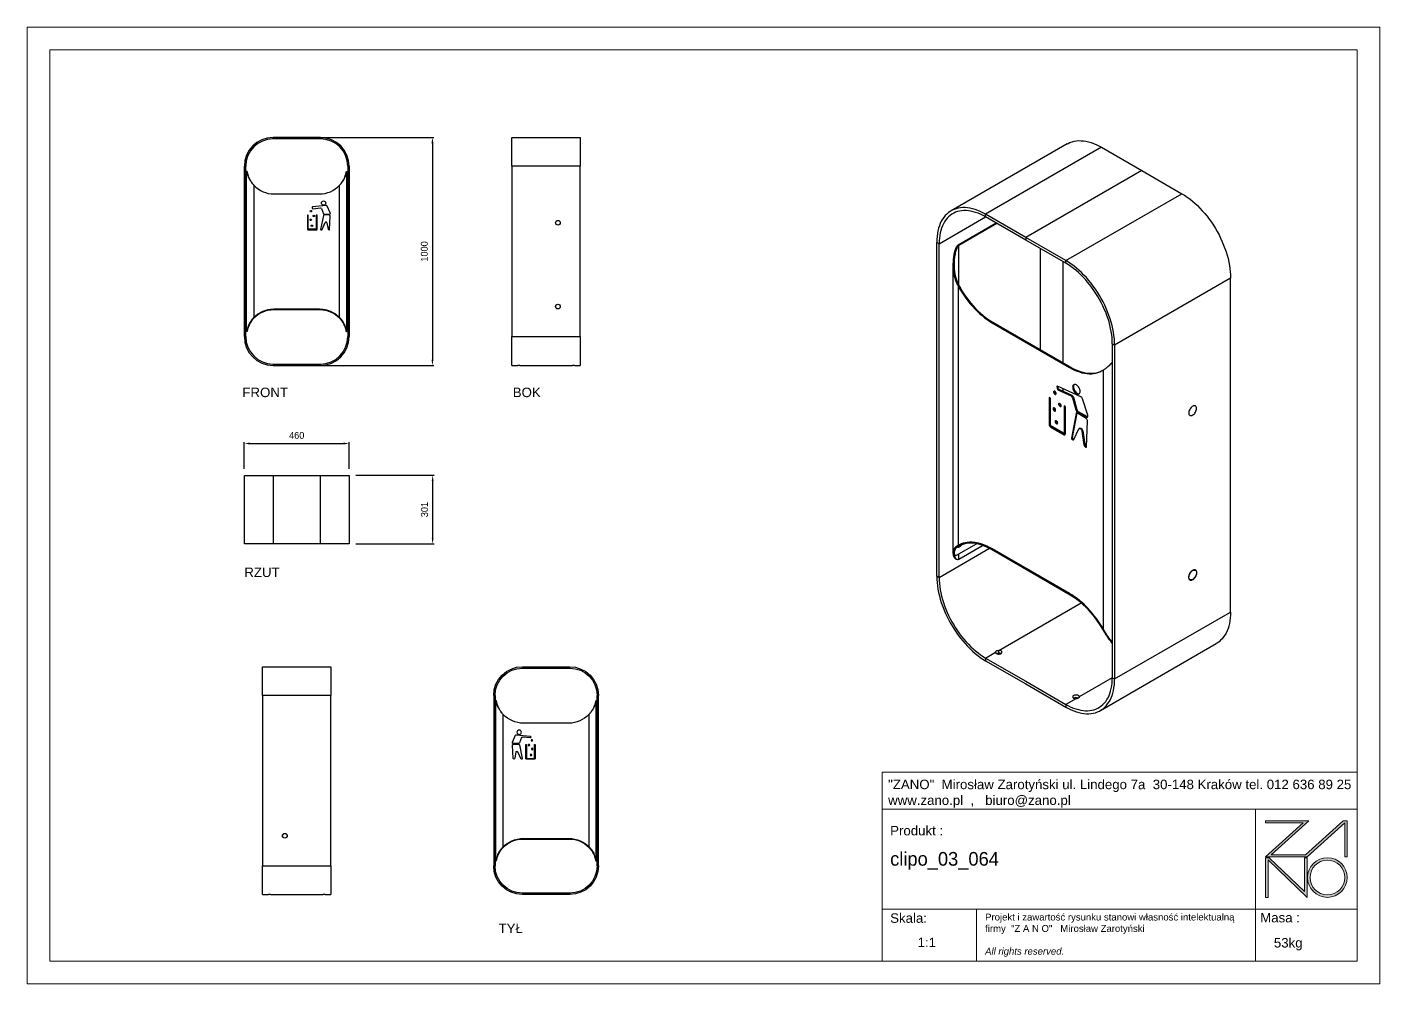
# Model space of a CAD drawing. Header units: millimetres. Extents: x -2496 to 3444, y -1345 to 2855.
import ezdxf

# ---------------------------------------------------------------- set-up
doc = ezdxf.new("R2010")
doc.units = ezdxf.units.MM
doc.header["$PDSIZE"] = -1
doc.layers.add('tabelka', color=155, linetype='Continuous')
doc.layers.add('WYMIAR', color=96, linetype='Continuous')
doc.dimstyles.new('1-1', dxfattribs={"dimtxt": 30, "dimasz": 25, "dimexe": 6.25, "dimexo": 30, "dimgap": 20.625, "dimtad": 1, "dimdec": 1, "dimtxsty": 'Standard', "dimcen": 0, "dimclrd": 2, "dimclre": 2, "dimclrt": 2, "dimadec": 0, "dimazin": 0, "dimtfac": 1, "dimtdec": 1, "dimtmove": 0, "dimatfit": 3, "dimfxl": 0, "dimarcsym": 0})

# ---------------------------------------------------------------- blocks, each defined once
blk = doc.blocks.new('zano')
at = {"layer": 'Defpoints', "lineweight": 5}
for points in [[(6270.2, 3716.2), (6270.2, 3707.4), (6434.8, 3707.4), (6270.2, 3558.4), (6452.4, 3558.4), (6617.9, 3708.2), (6617.9, 3558.4), (6628.6, 3558.4), (6628.6, 3716.2), (6610.7, 3716.2), (6446.1, 3567.2), (6295.4, 3567.2), (6459.9, 3716.2), (6270.2, 3716.2), (6270.2, 3707.4)], [(6270.2, 3554.4), (6286.2, 3554.4), (6441.7, 3405.6), (6441.7, 3554.4), (6452.4, 3554.4), (6452.4, 3380.5), (6281, 3544.6), (6281, 3380.5), (6270.2, 3380.5)]]:
    blk.add_hatch(color=251, dxfattribs=at).paths.add_polyline_path(points)
h = blk.add_hatch(color=251, dxfattribs=at)
h.paths.add_polyline_path([(6454.7, 3467.4, 1), (6628.6, 3467.4, 1)])
h.paths.add_polyline_path([(6617.9, 3467.4, -1), (6465.4, 3467.4, -1)], flags=16)
at = {"layer": 'Defpoints', "color": 251, "lineweight": 5}
blk.add_lwpolyline([(6434.8, 3707.4), (6270.2, 3558.4), (6452.4, 3558.4), (6617.9, 3708.2), (6617.9, 3558.4), (6628.6, 3558.4), (6628.6, 3716.2), (6610.7, 3716.2), (6446.1, 3567.2), (6295.4, 3567.2), (6459.9, 3716.2), (6270.2, 3716.2), (6270.2, 3707.4), (6432.1, 3707.4)], dxfattribs=at)
for points in [[(6270.2, 3716.2), (6270.2, 3707.4), (6434.8, 3707.4), (6270.2, 3558.4), (6452.4, 3558.4), (6617.9, 3708.2), (6617.9, 3558.4), (6628.6, 3558.4), (6628.6, 3716.2), (6610.7, 3716.2), (6446.1, 3567.2), (6295.4, 3567.2), (6459.9, 3716.2), (6270.2, 3716.2), (6270.2, 3707.4)], [(6270.2, 3554.4), (6286.2, 3554.4), (6441.7, 3405.6), (6441.7, 3554.4), (6452.4, 3554.4), (6452.4, 3380.5), (6281, 3544.6), (6281, 3380.5), (6270.2, 3380.5)]]:
    blk.add_lwpolyline(points, close=True, dxfattribs=at)
for radius in [87, 76.3]:
    blk.add_circle((6541.7, 3467.4), radius, dxfattribs=at)
blk = doc.blocks.new('TABELA')
at = {"layer": 'tabelka', "lineweight": 5}
for p, q in [((4587.4, 3929.4), (6672.4, 3929.4)), ((4587.4, 3767.6), (4587.4, 3929.4)), ((4587.4, 3929.4), (6672.4, 3929.4)), ((6226.5, 3767.6), (6226.5, 3329)), ((4587.4, 3329), (6672.4, 3329)), ((5001.6, 3329), (5001.6, 3100.4)), ((6226.5, 3329), (6226.5, 3100.4))]:
    blk.add_line(p, q, dxfattribs=at)
blk.add_lwpolyline([(4587.4, 3767.6), (6672.4, 3767.6), (6672.4, 3100.4), (4587.4, 3100.4)], close=True, dxfattribs=at)
blk.add_blockref('zano', (0, 0))
at = {"layer": 'tabelka', "lineweight": 5, "attachment_point": 1}
for s, insert, char_height, width in [('{\\fArial|b0|i0|c238|p34;"ZANO"  Mirosław Zarotyński ul. Lindego 7a  30-148 Kraków tel. 012 636 89 25\\Pwww.zano.pl  ,   biuro@zano.pl}', (4613, 3896.9), 41.595, 2040.38), ('{\\fArial|b0|i0|c238|p34;Produkt : }', (4622, 3694.1), 41.595, 265.273), ('{\\fCentury Gothic|b0|i0|c238|p34;clipo_03_064}', (4622, 3579.5), 60, 713.135), ('{\\fArial|b0|i0|c238|p34;Skala: }', (4622, 3310.3), 41.595, 191.675), ('{\\fArial|b0|i0|c238|p34;Masa :}', (6246.7, 3312.2), 41.595, 200.457), ('{\\fArial|b0|i0|c238|p34;1:1}', (4742.5, 3203.5), 41.595, 42.482), ('{\\fArial|b0|i0|c238|p34;53kg}', (6306.7, 3201.8), 41.595, 42.482)]:
    blk.add_mtext(s, dxfattribs=dict(at, insert=insert, char_height=char_height, width=width))
at = {"layer": 'tabelka', "color": 1, "lineweight": 5, "insert": (5038.9, 3308.9), "char_height": 30, "width": 1186.12, "attachment_point": 1}
blk.add_mtext('{\\fArial|b0|i0|c0|p34;Projekt i zawartość rysunku stanowi własność intelektualną firmy \\fArial|b0|i0|c238|p34; "Z A N O"   Mirosław Zarotyński\\fArial|b0|i1|c238|p34;\\P\\PAll rights reserved.}', dxfattribs=at)
blk = doc.blocks.new('IZOMETRIA')
for p, q in [((1016.2, 887.2), (804.1, 764.7)), ((1079.2, 880.9), (867.1, 758.5)), ((1079.2, 880.9), (1152.8, 838.5)), ((1152.8, 838.5), (940.6, 716)), ((1152.8, 838.5), (1226.3, 796)), ((1014.2, 673.6), (1226.3, 796)), ((782.3, 704.6), (867.1, 753.6)), ((867.1, 753.6), (867.1, 758.5)), ((940.6, 716), (867.1, 758.5)), ((940.6, 711.1), (867.1, 753.6)), ((886.6, 742.4), (816.9, 702.2)), ((888, 741.5), (818.3, 701.3)), ((782.3, 704.6), (778, 707)), ((778, 96.3), (778, 707)), ((782.3, 93.8), (782.3, 704.6)), ((818.3, 701.3), (816.9, 702.2)), ((818.3, 628), (818.3, 701.3)), ((940.6, 716), (940.6, 711.1)), ((1014.2, 673.6), (940.6, 716)), ((1014.2, 668.7), (940.6, 711.1)), ((966.8, 696), (966.8, 511)), ((1009.2, 486.5), (1009.2, 671.5)), ((1014.2, 668.7), (1014.2, 673.6)), ((807.5, 666.3), (807.5, 140.9)), ((818.3, 628), (816.9, 627.2)), ((816.9, 627.2), (816.9, 151.2)), ((1315.4, 641.7), (1103.3, 519.3)), ((1315.4, 31), (1315.4, 641.7)), ((880.5, 560.8), (879.1, 559.9)), ((879.1, 559.9), (1020.6, 478.3)), ((880.5, 560.8), (1022, 479.1)), ((1098.7, 529), (1098.8, 528.9)), ((1098.7, 526.2), (1098.9, 526.3)), ((1099, 526.1), (1098.7, 526.2)), ((1099, 521.7), (1103.3, 519.3)), ((1099, 521.7), (1099, -89.1)), ((1103.3, 519.3), (1103.3, -91.5)), ((1022, 479.1), (1020.6, 478.3)), ((1082.8, -2.3), (1082.8, 473.7)), ((1087.8, 477.2), (1087.3, 476.8)), ((985.7, 422.2), (983.3, 423.6)), ((983.3, 423.6), (983.3, 374.1)), ((984.7, 422.8), (984.7, 374.9)), ((985.7, 372.7), (985.7, 422.2)), ((999.2, 443.9), (997.7, 443.1)), ((997.7, 443.1), (998, 440.1)), ((999.4, 440.9), (998, 440.1)), ((1041.7, 424.8), (999, 444.1)), ((999.1, 444.1), (999.2, 443.9)), ((999.2, 443.9), (999.4, 440.9)), ((1001, 438.5), (999.6, 437.6)), ((999.6, 437.6), (1023.5, 426.5)), ((1001, 438.5), (1024.9, 427.3)), ((1009.2, 434.6), (1009.2, 439.5)), ((1024.9, 427.3), (1023.5, 426.5)), ((1027.8, 423.8), (1026.3, 423)), ((1026.3, 423), (1032.5, 400.6)), ((1027.8, 423.8), (1034, 401.5)), ((1054.1, 390.8), (1044.6, 421.1)), ((1013.1, 406.4), (1010.7, 407.8)), ((1010.7, 407.8), (1010.7, 358.3)), ((1012.1, 407), (1012.1, 359.1)), ((1013.1, 356.9), (1013.1, 406.4)), ((1034, 401.5), (1032.5, 400.6)), ((1036.6, 397.9), (1035.2, 397)), ((1035.2, 397), (1051.4, 387.7)), ((1036.6, 397.9), (1052.8, 388.5)), ((984.7, 374.9), (983.3, 374.1)), ((1010.2, 358), (986.2, 371.9)), ((1032.6, 393.8), (1024.1, 349.2)), ((1034, 394.7), (1025.5, 350)), ((1034, 394.7), (1032.6, 393.8)), ((1051.1, 384.9), (1035.6, 394.8)), ((1052.8, 388.5), (1051.4, 387.7)), ((1051.8, 333.2), (1053.9, 379.8)), ((987.6, 369.9), (986.2, 369.1)), ((986.2, 369.1), (1010.2, 355.3)), ((987.6, 369.9), (1011.6, 356.1)), ((1009.2, 357.4), (1009.2, 358.6)), ((1011.6, 356.1), (1010.2, 355.3)), ((1010.5, 358), (1011.9, 358.8)), ((1012.1, 359.1), (1010.7, 358.3)), ((1025.5, 350), (1024.1, 349.2)), ((1027, 347.2), (1025.5, 346.4)), ((1027.3, 347), (1025.9, 346.2)), ((1027, 347.2), (1027.3, 347)), ((1028.4, 346.6), (1037.9, 365.8)), ((1039.9, 367.2), (1038.5, 366.4)), ((1044.8, 362.6), (1043.3, 361.8)), ((1043.3, 361.8), (1047.1, 337)), ((1044.8, 362.6), (1048.5, 337.8)), ((1025.5, 346.4), (1025.9, 346.2)), ((1048.5, 337.8), (1047.1, 337)), ((1051.3, 333.5), (1049.9, 332.6)), ((1049.9, 332.6), (1050.3, 332.4)), ((1051.8, 333.2), (1050.3, 332.4)), ((1051.3, 333.5), (1051.8, 333.2)), ((1051.8, 333.2), (1051.8, 333.2)), ((813.7, 134.7), (850.3, 155.9)), ((815.5, 152.3), (816.5, 150.6)), ((816.7, 153), (816.7, 153)), ((818.3, 127.7), (861.7, 152.8)), ((874.5, 147.1), (782.3, 93.8)), ((807.5, 140.4), (807.5, 138.2)), ((810.3, 135.8), (810.3, 135.8)), ((818.3, 127.7), (818.3, 137.4)), ((878.1, 147.2), (877.7, 146.9)), ((877.7, 146.9), (877.7, 145.3)), ((1022, 63.6), (877.7, 146.9)), ((1022, 62), (877.7, 145.3)), ((1020.6, 65), (879.1, 146.6)), ((1251.1, 107.4), (1249.5, 108.3)), ((782.3, 93.8), (778, 96.3)), ((1239.5, 91), (1241.1, 90.1)), ((1022.4, 63.9), (1022, 63.6)), ((1022, 62), (1022, 63.6)), ((891.5, -39.1), (1041.9, 47.8)), ((1103.3, -91.5), (1315.4, 31)), ((1084.2, -2.8), (1083.1, -3.3)), ((867.1, -53.2), (885.2, -42.7)), ((891.5, -44), (891.5, -39.1)), ((1077.2, -149.2), (1289.3, -26.7)), ((867.1, -53.2), (867.1, -58.1)), ((867.1, -53.2), (940.6, -95.6)), ((867.1, -58.1), (940.6, -100.5)), ((940.6, -95.6), (1014.2, -138.1)), ((1099, -89.1), (1038.6, -124)), ((1099, -89.1), (1103.3, -91.5)), ((940.6, -100.5), (1014.2, -143)), ((1032.2, -127.6), (1014.2, -138.1)), ((1014.2, -138.1), (1014.2, -143))]:
    blk.add_line(p, q)
at = {"flags": 128}
for points in [[(1016.2, 887.2), (1018, 888.1), (1021.6, 889.8), (1025.3, 891.1), (1029.2, 892.1), (1033.3, 892.7), (1037.5, 893.1), (1041.8, 893), (1046.3, 892.7), (1050.8, 892), (1055.4, 891), (1060.1, 889.6), (1064.8, 887.9), (1069.6, 885.9), (1074.4, 883.6), (1079.2, 880.9)], [(1226.3, 796), (1231.1, 793.1), (1236, 789.9), (1240.7, 786.4), (1245.5, 782.6), (1250.2, 778.5), (1254.8, 774.2), (1259.3, 769.7), (1263.7, 764.9), (1268.1, 760), (1272.3, 754.8), (1276.3, 749.4), (1280.2, 743.9), (1284, 738.3), (1287.6, 732.5), (1291, 726.6), (1294.2, 720.6), (1297.2, 714.5), (1300.1, 708.3), (1302.7, 702.1), (1305, 695.9), (1307.2, 689.7), (1309.1, 683.5), (1310.8, 677.3), (1312.2, 671.1), (1313.3, 665), (1314.2, 659), (1314.9, 653.1), (1315.3, 647.4), (1315.4, 641.7)], [(867.1, 758.5), (862.3, 761.1), (857.5, 763.4), (852.7, 765.5), (848, 767.1), (843.3, 768.5), (838.7, 769.5), (834.1, 770.2), (829.7, 770.6), (825.4, 770.6), (821.2, 770.3), (817.1, 769.6), (813.2, 768.6), (809.4, 767.3), (805.8, 765.7), (802.4, 763.7), (799.2, 761.4), (796.2, 758.8), (793.4, 755.9), (790.8, 752.7), (788.4, 749.2), (786.2, 745.5), (784.3, 741.5), (782.7, 737.2), (781.3, 732.7), (780.1, 728), (779.2, 723), (778.5, 717.9), (778.1, 712.5), (778, 707)], [(867.1, 753.6), (862.5, 756.1), (857.9, 758.3), (853.4, 760.2), (848.9, 761.8), (844.4, 763.1), (840, 764.1), (835.7, 764.8), (831.5, 765.1), (827.4, 765.1), (823.4, 764.8), (819.5, 764.2), (815.8, 763.3), (812.2, 762), (808.8, 760.4), (805.5, 758.5), (802.4, 756.4), (799.6, 753.9), (796.9, 751.1), (794.4, 748.1), (792.1, 744.8), (790.1, 741.2), (788.3, 737.4), (786.7, 733.3), (785.3, 729), (784.2, 724.5), (783.4, 719.8), (782.8, 714.9), (782.4, 709.8), (782.3, 704.6)], [(1103.3, 519.3), (1103.2, 524.9), (1102.8, 530.7), (1102.1, 536.6), (1101.2, 542.6), (1100, 548.7), (1098.6, 554.8), (1097, 561), (1095, 567.2), (1092.9, 573.4), (1090.5, 579.7), (1087.9, 585.9), (1085.1, 592), (1082.1, 598.1), (1078.9, 604.1), (1075.5, 610), (1071.9, 615.8), (1068.1, 621.5), (1064.2, 627), (1060.1, 632.3), (1055.9, 637.5), (1051.6, 642.5), (1047.2, 647.2), (1042.6, 651.8), (1038, 656.1), (1033.3, 660.1), (1028.6, 663.9), (1023.8, 667.4), (1019, 670.6), (1014.2, 673.6)], [(1099, 521.7), (1098.9, 527.1), (1098.5, 532.6), (1097.9, 538.2), (1097.1, 543.9), (1095.9, 549.7), (1094.6, 555.6), (1093, 561.5), (1091.2, 567.4), (1089.2, 573.3), (1086.9, 579.2), (1084.4, 585.1), (1081.7, 591), (1078.9, 596.8), (1075.8, 602.5), (1072.5, 608.1), (1069.1, 613.7), (1065.5, 619.1), (1061.8, 624.3), (1057.9, 629.4), (1053.9, 634.3), (1049.8, 639.1), (1045.6, 643.6), (1041.3, 647.9), (1036.9, 652), (1032.4, 655.9), (1027.9, 659.5), (1023.4, 662.8), (1018.8, 665.9), (1014.2, 668.7)], [(816.9, 627.2), (820.2, 621.5), (823.6, 615.9), (827.2, 610.4), (831, 605.1), (834.9, 599.9), (838.9, 594.9), (843.1, 590.1), (847.3, 585.4), (851.7, 581), (856.1, 576.9), (860.7, 573), (865.2, 569.3), (869.8, 565.9), (874.5, 562.8), (879.1, 559.9)], [(818.3, 628), (821.6, 622.3), (825, 616.7), (828.6, 611.2), (832.4, 605.9), (836.3, 600.7), (840.3, 595.7), (844.5, 590.9), (848.7, 586.3), (853.1, 581.9), (857.6, 577.7), (862.1, 573.8), (866.6, 570.1), (871.2, 566.7), (875.9, 563.6), (880.5, 560.8)], [(1020.6, 478.3), (1025.2, 475.8), (1029.8, 473.5), (1034.5, 471.6), (1039, 470), (1043.5, 468.7), (1048, 467.7), (1052.4, 467.1), (1056.6, 466.8), (1060.8, 466.8), (1064.8, 467.1), (1068.7, 467.8), (1072.5, 468.8), (1076.1, 470.1), (1079.5, 471.8), (1082.8, 473.7)], [(1022, 479.1), (1026.6, 476.6), (1031.3, 474.3), (1035.9, 472.4), (1040.4, 470.8), (1045, 469.5), (1049.4, 468.5), (1053.8, 467.9), (1058, 467.6), (1062.2, 467.6), (1066.2, 467.9), (1070.1, 468.6), (1073.9, 469.6), (1077.5, 471), (1080.9, 472.6), (1081.2, 472.8)], [(1040.1, 434.3), (1040, 436), (1039.6, 437.7), (1039, 439.4), (1038.1, 441.1), (1037.1, 442.7), (1035.9, 444.1), (1034.6, 445.3), (1033.3, 446.2), (1031.9, 446.8), (1030.7, 447.1), (1029.5, 447), (1028.4, 446.7), (1027.6, 446), (1027, 445), (1026.6, 443.7), (1026.4, 442.2), (1026.6, 440.6), (1027, 438.9), (1027.6, 437.2), (1028.4, 435.5), (1029.5, 433.9), (1030.7, 432.5), (1031.9, 431.3), (1033.3, 430.4), (1034.6, 429.8), (1035.9, 429.5), (1037.1, 429.5), (1038.1, 429.9), (1039, 430.6), (1039.6, 431.6), (1040, 432.9), (1040.1, 434.3)], [(1029.2, 447), (1029, 446.8), (1028.4, 445.8), (1028, 444.5), (1027.9, 443.1), (1028, 441.4), (1028.4, 439.7), (1029, 438), (1029.9, 436.3), (1030.9, 434.7), (1032.1, 433.3), (1033.4, 432.1), (1034.7, 431.2), (1036, 430.6), (1037.3, 430.3), (1038.5, 430.3), (1038.8, 430.4)], [(996.3, 430.6), (996.1, 431.5), (995.8, 432.5), (995.2, 433.4), (994.5, 434.2), (993.7, 434.7), (993, 434.9), (992.4, 434.8), (991.9, 434.4), (991.6, 433.7), (991.6, 432.8), (991.9, 431.8), (992.4, 430.9), (993, 430), (993.7, 429.4), (994.5, 429), (995.2, 428.9), (995.8, 429.2), (996.1, 429.8), (996.3, 430.6)], [(999, 444.1), (998.8, 444.2), (998.5, 444.3), (998.3, 444.2), (998.1, 444.1), (997.9, 443.9), (997.8, 443.7), (997.7, 443.4), (997.7, 443.1)], [(995.3, 400.2), (995.2, 401.1), (994.8, 402.1), (994.3, 403), (993.6, 403.8), (992.8, 404.3), (992.1, 404.5), (991.4, 404.4), (991, 404), (990.7, 403.3), (990.7, 402.4), (991, 401.4), (991.4, 400.4), (992.1, 399.6), (992.8, 398.9), (993.6, 398.6), (994.3, 398.5), (994.8, 398.8), (995.2, 399.4), (995.3, 400.2)], [(1005.4, 408.4), (1005.2, 409.3), (1004.9, 410.3), (1004.3, 411.2), (1003.6, 412), (1002.8, 412.5), (1002.1, 412.7), (1001.5, 412.6), (1001, 412.2), (1000.7, 411.5), (1000.7, 410.6), (1001, 409.6), (1001.5, 408.7), (1002.1, 407.8), (1002.8, 407.2), (1003.6, 406.8), (1004.3, 406.7), (1004.9, 407), (1005.2, 407.6), (1005.4, 408.4)], [(1253.2, 403.3), (1253.1, 404.8), (1252.7, 406), (1252.1, 407.1), (1251.2, 407.8), (1250.2, 408.2), (1249.1, 408.3), (1247.8, 408.1), (1246.5, 407.6), (1245.1, 406.7), (1243.8, 405.6), (1242.6, 404.2), (1241.5, 402.7), (1240.6, 401.1), (1239.8, 399.3), (1239.3, 397.6), (1239.1, 395.9), (1239.1, 394.4), (1239.3, 393), (1239.8, 391.8), (1240.6, 391), (1241.5, 390.4), (1242.6, 390.1), (1243.8, 390.2), (1245.1, 390.6), (1246.5, 391.3), (1247.8, 392.2), (1249.1, 393.5), (1250.2, 394.9), (1251.2, 396.5), (1252.1, 398.2), (1252.7, 400), (1253.1, 401.7), (1253.2, 403.3)], [(1253.2, 403.3), (1253.1, 404.8), (1252.7, 406), (1252.1, 407.1), (1251.2, 407.8), (1250.2, 408.2), (1249.1, 408.3), (1247.8, 408.1), (1246.5, 407.6), (1245.1, 406.7), (1243.8, 405.6), (1242.6, 404.2), (1241.5, 402.7), (1240.6, 401.1), (1239.8, 399.3), (1239.3, 397.6), (1239.1, 395.9), (1239.1, 394.4), (1239.3, 393), (1239.8, 391.8), (1240.6, 391), (1241.5, 390.4), (1242.6, 390.1), (1243.8, 390.2), (1245.1, 390.6), (1246.5, 391.3), (1247.8, 392.2), (1249.1, 393.5), (1250.2, 394.9), (1251.2, 396.5), (1252.1, 398.2), (1252.7, 400), (1253.1, 401.7), (1253.2, 403.3)], [(999.1, 376.7), (998.9, 377.6), (998.6, 378.6), (998, 379.6), (997.3, 380.3), (996.5, 380.8), (995.8, 381), (995.2, 380.9), (994.7, 380.5), (994.4, 379.8), (994.4, 378.9), (994.7, 377.9), (995.2, 377), (995.8, 376.1), (996.5, 375.5), (997.3, 375.1), (998, 375.1), (998.6, 375.3), (998.9, 375.9), (999.1, 376.7)], [(1035.6, 394.8), (1035.1, 395.1), (1034.6, 395.2), (1034.1, 395.3), (1033.7, 395.2), (1033.3, 395), (1033, 394.7), (1032.8, 394.3), (1032.6, 393.8)], [(1034.2, 395.3), (1034.2, 395.1), (1034, 394.7)], [(1051.4, 387.7), (1052.1, 387.4), (1052.8, 387.3), (1053.4, 387.4), (1053.8, 387.8), (1054.1, 388.3), (1054.3, 389.1), (1054.3, 389.9), (1054.1, 390.8)], [(1052.8, 388.5), (1053.5, 388.2), (1054, 388.1)], [(1037.9, 365.8), (1038.4, 366.4), (1039.1, 366.6), (1040, 366.4), (1040.9, 365.9), (1041.8, 365.1), (1042.5, 364.1), (1043, 363), (1043.3, 361.8)], [(1039.9, 367.2), (1040.6, 367.4), (1041.4, 367.2), (1042.3, 366.7), (1043.2, 365.9), (1043.9, 364.9), (1044.5, 363.8), (1044.8, 362.6)], [(877.7, 146.9), (873.1, 149.5), (868.5, 151.7), (863.9, 153.6), (859.3, 155.3), (854.8, 156.6), (850.4, 157.6), (846.1, 158.3), (841.8, 158.6), (837.6, 158.7), (833.6, 158.4), (829.7, 157.8), (825.9, 156.9), (822.3, 155.7), (818.8, 154.1), (815.5, 152.3)], [(877.7, 145.3), (872.8, 148), (868, 150.3), (863.1, 152.3), (858.4, 153.9), (853.6, 155.2), (849, 156.1), (844.5, 156.7), (840, 156.9), (835.7, 156.7), (831.6, 156.2), (827.5, 155.3), (823.7, 154.1), (820, 152.5), (816.5, 150.6)], [(879.1, 146.6), (874.5, 149.2), (869.8, 151.4), (865.2, 153.3), (860.7, 155), (856.1, 156.2), (851.7, 157.2), (847.3, 157.9), (843.1, 158.2), (838.9, 158.1), (834.9, 157.8), (831, 157.1), (827.2, 156.1), (823.6, 154.8), (820.2, 153.2), (816.9, 151.2)], [(1253.5, 103), (1253.4, 104.5), (1253, 105.8), (1252.4, 106.9), (1251.6, 107.7), (1250.6, 108.2), (1249.4, 108.3), (1248.2, 108.2), (1246.8, 107.7), (1245.4, 106.9), (1244.1, 105.8), (1242.8, 104.5), (1241.6, 103), (1240.6, 101.3), (1239.8, 99.6), (1239.2, 97.8), (1238.8, 96.1), (1238.7, 94.4), (1238.8, 92.9), (1239.2, 91.6), (1239.8, 90.6), (1240.6, 89.8), (1241.6, 89.3), (1242.8, 89.1), (1244.1, 89.3), (1245.4, 89.8), (1246.8, 90.6), (1248.2, 91.7), (1249.4, 93), (1250.6, 94.5), (1251.6, 96.1), (1252.4, 97.9), (1253, 99.6), (1253.4, 101.4), (1253.5, 103)], [(1239, 94.6), (1239.2, 96.3), (1239.6, 98), (1240.2, 99.7), (1241, 101.4), (1242, 103), (1243.2, 104.5), (1244.5, 105.7), (1245.8, 106.7), (1247.1, 107.4), (1248.4, 107.8), (1249.7, 107.8), (1250.7, 107.6), (1251.7, 107), (1252.4, 106.1), (1252.9, 104.9), (1253.2, 103.6), (1253.2, 102), (1252.9, 100.3), (1252.4, 98.6), (1251.7, 96.9), (1250.7, 95.2), (1249.7, 93.7), (1248.4, 92.3), (1247.1, 91.2), (1245.8, 90.4), (1244.5, 89.8), (1243.2, 89.6), (1242, 89.7), (1241, 90.1), (1240.2, 90.9), (1239.6, 91.9), (1239.2, 93.2), (1239, 94.6)], [(778, 96.3), (778.1, 90.6), (778.5, 84.8), (779.2, 78.9), (780.1, 72.9), (781.3, 66.9), (782.7, 60.7), (784.3, 54.5), (786.2, 48.3), (788.4, 42.1), (790.8, 35.9), (793.4, 29.7), (796.2, 23.5), (799.2, 17.4), (802.4, 11.4), (805.8, 5.5), (809.4, -0.3), (813.2, -5.9), (817.1, -11.5), (821.2, -16.8), (825.4, -22), (829.7, -26.9), (834.1, -31.7), (838.7, -36.2), (843.3, -40.5), (848, -44.6), (852.7, -48.4), (857.5, -51.9), (862.3, -55.1), (867.1, -58.1)], [(782.3, 93.8), (782.4, 88.4), (782.8, 82.9), (783.4, 77.3), (784.2, 71.6), (785.3, 65.8), (786.7, 60), (788.3, 54.1), (790.1, 48.1), (792.1, 42.2), (794.4, 36.3), (796.9, 30.4), (799.6, 24.5), (802.4, 18.7), (805.5, 13), (808.8, 7.4), (812.2, 1.9), (815.8, -3.5), (819.5, -8.8), (823.4, -13.9), (827.4, -18.8), (831.5, -23.5), (835.7, -28.1), (840, -32.4), (844.4, -36.5), (848.9, -40.3), (853.4, -43.9), (857.9, -47.3), (862.5, -50.4), (867.1, -53.2)], [(1082.8, -2.3), (1079.5, 3.4), (1076.1, 9), (1072.5, 14.5), (1068.7, 19.9), (1064.8, 25.1), (1060.8, 30.1), (1056.6, 34.9), (1052.4, 39.5), (1048, 43.9), (1043.5, 48.1), (1039, 52), (1034.5, 55.6), (1029.8, 59), (1025.2, 62.2), (1020.6, 65)], [(1084.2, -2.8), (1080.9, 2.9), (1077.4, 8.4), (1073.8, 13.8), (1070, 19.1), (1066.1, 24.2), (1062, 29.1), (1057.9, 33.9), (1053.6, 38.4), (1049.3, 42.8), (1044.9, 46.9), (1040.4, 50.7), (1035.8, 54.4), (1031.2, 57.7), (1026.6, 60.8), (1022, 63.6)], [(1083.1, -3.3), (1079.7, 2.6), (1076, 8.4), (1072.1, 14.1), (1068.1, 19.6), (1064, 25), (1059.6, 30.1), (1055.2, 35), (1050.7, 39.7), (1046, 44.1), (1041.3, 48.3), (1036.6, 52.1), (1031.7, 55.7), (1026.9, 59), (1022, 62)], [(1315.4, 31), (1315.3, 25.5), (1314.9, 20.1), (1314.2, 15), (1313.3, 10), (1312.2, 5.3), (1310.8, 0.8), (1309.1, -3.5), (1307.2, -7.5), (1305, -11.2), (1302.7, -14.7), (1300.1, -17.9), (1297.2, -20.8), (1294.2, -23.4), (1291, -25.7), (1289.3, -26.7)], [(885.2, -42.7), (885.4, -43.6), (886, -44.3), (886.9, -45), (888, -45.5), (889.4, -45.8), (890.8, -46), (892.2, -45.9), (893.6, -45.7), (894.8, -45.3), (895.9, -44.7), (896.6, -44), (897.1, -43.2), (897.1, -42.3), (896.9, -41.5), (896.3, -40.7), (895.4, -40.1), (894.2, -39.6), (892.9, -39.2), (891.5, -39.1)], [(1014.2, -138.1), (1018.8, -140.6), (1023.4, -142.8), (1027.9, -144.7), (1032.4, -146.3), (1036.9, -147.6), (1041.3, -148.6), (1045.6, -149.2), (1049.8, -149.6), (1053.9, -149.6), (1057.9, -149.3), (1061.8, -148.7), (1065.5, -147.7), (1069.1, -146.5), (1072.5, -144.9), (1075.8, -143), (1078.9, -140.8), (1081.7, -138.4), (1084.4, -135.6), (1086.9, -132.6), (1089.2, -129.3), (1091.2, -125.7), (1093, -121.8), (1094.6, -117.8), (1095.9, -113.5), (1097.1, -109), (1097.9, -104.3), (1098.5, -99.4), (1098.9, -94.3), (1099, -89.1)], [(1014.2, -143), (1019, -145.6), (1023.8, -147.9), (1028.6, -149.9), (1033.3, -151.6), (1038, -153), (1042.6, -154), (1047.2, -154.7), (1051.6, -155), (1055.9, -155.1), (1060.1, -154.7), (1064.2, -154.1), (1068.1, -153.1), (1071.9, -151.8), (1075.5, -150.1), (1078.9, -148.2), (1082.1, -145.9), (1085.1, -143.3), (1087.9, -140.4), (1090.5, -137.2), (1092.9, -133.7), (1095, -130), (1097, -125.9), (1098.6, -121.7), (1100, -117.2), (1101.2, -112.4), (1102.1, -107.5), (1102.8, -102.3), (1103.2, -97), (1103.3, -91.5)], [(1038.6, -124), (1038.3, -123.2), (1037.7, -122.4), (1036.8, -121.7), (1035.7, -121.2), (1034.4, -120.9), (1032.9, -120.7), (1031.5, -120.8), (1030.1, -121), (1028.9, -121.5), (1027.8, -122), (1027.1, -122.8), (1026.7, -123.6), (1026.6, -124.4), (1026.8, -125.2), (1027.4, -126), (1028.3, -126.6), (1029.5, -127.2), (1030.8, -127.5), (1032.2, -127.6)]]:
    blk.add_lwpolyline(points, dxfattribs=at)
for centre, radius, start, end in [((997.5, 434), 4.41, 167.6877, 252.3069), ((1001.1, 440.4), 3.12, 185.6171, 240.7548), ((1002.5, 441.2), 3.12, 185.6171, 240.7548), ((1020.5, 421.1), 6.13, 17.6597, 61.0561), ((1021.9, 422), 6.13, 17.6597, 61.0561), ((1038.7, 419.4), 6.14, 16.0587, 61.3993), ((996.5, 403.5), 4.41, 167.6877, 252.307), ((1006.6, 411.8), 4.41, 167.6877, 252.307), ((1038.7, 402.4), 6.38, 195.9713, 237.1227), ((1040.1, 403.2), 6.38, 195.9713, 237.1227), ((989.6, 374.4), 6.29, 182.6054, 237.3946), ((991, 375.2), 6.29, 182.6054, 237.3946), ((986.8, 372.8), 1.07, 182.6061, 237.3939), ((1000.3, 380.1), 4.41, 167.6876, 252.3071), ((1047.6, 379.7), 6.28, 0.8911, 55.7753), ((1010.4, 358.3), 0.304, 230.7978, 9.2129), ((1011.3, 356.6), 1.79, 230.7966, 9.2142), ((1013, 358.3), 2.6, 237.8472, 266.3019), ((1011.8, 359.1), 0.315, 301.9476, 9.3626), ((1027.1, 348.9), 3.02, 175.3069, 238.218), ((1028.6, 349.8), 3.02, 175.3069, 238.218), ((1027, 347.6), 1.76, 230.0317, 326.1364), ((1028.7, 349.2), 2.62, 237.9936, 266.0906), ((1053.4, 338), 6.41, 189.0596, 237.0857), ((1054.8, 338.8), 6.41, 189.0596, 237.0857), ((1050.9, 333.1), 0.883, 230.1652, 4.8501), ((891.5, -52.2), 8.19, 61.2622, 89.7917), ((1032.6, -134.7), 9.13, 63.3164, 117.744)]:
    blk.add_arc(centre, radius, start, end)
for points, knots in [([(816.9, 702.2), (816.4, 701.8), (815.3, 701), (813.6, 698.5), (812.1, 695.2), (810.5, 690.5), (809.2, 684.8), (808.1, 678.1), (807.6, 671.3), (807.5, 664.5), (807.8, 657.7), (808.7, 651.1), (809.9, 644.8), (811.7, 638.8), (813.9, 632.9), (815.9, 629.1), (816.9, 627.2)], [0, 0, 0, 0, 0.025689, 0.064217, 0.114309, 0.165757, 0.250997, 0.336945, 0.422298, 0.507651, 0.594698, 0.681734, 0.759881, 0.838497, 0.918866, 1, 1, 1, 1]), ([(818.3, 701.3), (817.9, 701), (816.8, 700.3), (815.3, 698), (813.9, 695), (812.3, 690), (810.7, 683.1), (809.7, 674.4), (809.4, 665.7), (809.8, 657), (811, 648.4), (813, 640.7), (815.4, 633.9), (817.3, 630), (818.3, 628)], [0, 0, 0, 0, 0.024257, 0.05952, 0.106154, 0.153018, 0.266016, 0.379478, 0.492779, 0.605504, 0.71844, 0.831026, 0.915531, 1, 1, 1, 1]), ([(1082.8, 473.7), (1083.5, 474.2), (1085.5, 475.4), (1089.2, 478.1), (1093.6, 481.9), (1096.9, 485), (1098.7, 486.9), (1099, 487.3)], [0, 0, 0, 0, 0.136203, 0.408975, 0.685504, 0.935929, 1, 1, 1, 1]), ([(1087.7, 477.2), (1088.6, 477.9), (1090.9, 479.7), (1094.8, 483.3), (1097.6, 486.5), (1099, 487.9)], [0, 0, 0, 0, 0.250083, 0.63975, 1, 1, 1, 1]), ([(815.5, 152.3), (814.9, 151.9), (813, 150.6), (810.6, 148.5), (808.5, 145.9), (807.4, 143.3), (807.1, 141.2), (807.5, 140.2), (807.5, 140.1)], [0, 0, 0, 0, 0.102191, 0.308508, 0.514964, 0.733444, 0.952578, 1, 1, 1, 1]), ([(816.5, 150.6), (815.9, 150.1), (814, 148.9), (811.6, 146.8), (809.7, 144.3), (808.6, 141.9), (808.6, 140.4), (808.6, 139.8)], [0, 0, 0, 0, 0.114347, 0.345278, 0.576374, 0.817855, 1, 1, 1, 1]), ([(822.8, 152.9), (822.2, 152.4), (821.5, 151.7), (820.1, 150.6), (819.1, 149.8), (818.4, 149.3), (817.8, 149), (817.3, 148.7), (816.9, 148.6), (816.7, 148.7), (816.9, 149.2), (817.8, 150.1), (819.2, 151.2), (820.5, 152.2), (821.4, 152.8), (822, 153.2), (822.2, 153.3)], [0, 0, 0, 0, 0.147955, 0.22133, 0.278081, 0.315672, 0.347652, 0.379677, 0.418706, 0.476337, 0.572209, 0.714993, 0.836064, 0.907676, 0.961458, 1, 1, 1, 1]), ([(823.8, 154), (823.8, 154), (823.8, 154), (823.5, 153.6), (823, 153.1), (822.8, 152.9)], [0, 0, 0, 0, 0.067022, 0.587201, 1, 1, 1, 1]), ([(810.8, 146.2), (810.4, 145.8), (809.3, 144.7), (808.3, 142.7), (807.6, 140.2), (807.5, 137.6), (807.9, 134.6), (809.1, 131.7), (810.8, 129.6), (812.1, 128.4), (812.8, 128.2), (813.1, 128.1)], [0, 0, 0, 0, 0.069288, 0.201385, 0.333509, 0.469138, 0.604773, 0.784564, 0.908022, 0.969733, 1, 1, 1, 1]), ([(813.4, 147.8), (812.7, 146.9), (811.3, 145.2), (810.1, 142.5), (809.5, 139.7), (809.5, 136.8), (810.1, 133.7), (811.3, 130.8), (812.8, 128.8), (814.2, 127.6), (815.4, 127.1), (816.8, 127), (817.8, 127.5), (818.3, 127.7)], [0, 0, 0, 0, 0.117911, 0.236489, 0.355092, 0.476833, 0.598577, 0.737892, 0.832991, 0.88053, 0.92879, 0.967056, 1, 1, 1, 1]), ([(810.4, 135.9), (810.6, 135.7), (811, 135.2), (812.1, 134.7), (813.2, 134.7), (813.7, 134.7)], [0, 0, 0, 0, 0.288727, 0.645016, 1, 1, 1, 1]), ([(813, 128.1), (813.3, 127.9), (814, 127.7), (814.6, 127.4), (814.9, 127.3)], [0, 0, 0, 0, 0.500284, 1, 1, 1, 1]), ([(1099, -25.8), (1098.2, -24.8), (1096.2, -22.3), (1093, -18), (1089.5, -13), (1086, -7.8), (1083.9, -4.1), (1082.8, -2.3)], [0, 0, 0, 0, 0.146531, 0.356741, 0.566911, 0.783496, 1, 1, 1, 1]), ([(1097.5, -23.9), (1096.8, -23), (1094.4, -20.2), (1090.7, -15.2), (1086.6, -9.3), (1084.3, -5.3), (1083.1, -3.3)], [0, 0, 0, 0, 0.1450711, 0.4690468, 0.7346028, 1, 1, 1, 1]), ([(1099, -24.1), (1098.2, -23.2), (1096, -20.5), (1092.3, -15.6), (1088.1, -9.5), (1085.5, -5.1), (1084.2, -2.8)], [0, 0, 0, 0, 0.1513006, 0.4292904, 0.7063658, 1, 1, 1, 1]), ([(885.2, -42.7), (885.2, -42.3), (885.3, -41.6), (886.3, -40.5), (887.8, -39.6), (889.6, -39.1), (890.9, -39.1), (891.5, -39.1)], [0, 0, 0, 0, 0.203355, 0.406458, 0.615294, 0.82787, 1, 1, 1, 1]), ([(887, -45), (887.2, -44.9), (887.9, -44.4), (889.5, -44), (890.8, -44), (891.5, -44)], [0, 0, 0, 0, 0.19498, 0.600512, 1, 1, 1, 1]), ([(1038.6, -124), (1038.5, -124.4), (1038.4, -125.2), (1037.4, -126.2), (1035.9, -127.1), (1034.1, -127.6), (1032.8, -127.6), (1032.2, -127.6)], [0, 0, 0, 0, 0.203356, 0.406459, 0.615295, 0.827871, 1, 1, 1, 1])]:
    blk.add_open_spline(points, degree=3, knots=knots)
blk = doc.blocks.new('front')
for p, q in [((-1228, 1436.8), (-1228, 1442.8)), ((-1124, 1442.8), (-1228, 1442.8)), ((-1124, 1436.8), (-1228, 1436.8)), ((-1020, 1442.8), (-1124, 1442.8)), ((-1020, 1436.8), (-1124, 1436.8)), ((-1020, 1436.8), (-1020, 1442.8)), ((-1354, 568.8), (-1354, 1316.8)), ((-1348, 1316.8), (-1354, 1316.8)), ((-1348, 568.8), (-1348, 1316.8)), ((-900, 1316.8), (-894, 1316.8)), ((-900, 1316.8), (-900, 568.8)), ((-894, 1316.8), (-894, 568.8)), ((-1342, 1293.4), (-1344, 1293.4)), ((-1344, 590.8), (-1344, 1293.4)), ((-906, 1293.4), (-904, 1293.4)), ((-904, 590.8), (-904, 1293.4)), ((-1312, 1233.6), (-1312, 650.6)), ((-1224, 1195.2), (-1024, 1195.2)), ((-936, 650.6), (-936, 1233.6)), ((-1056.3, 1135.9), (-1055.9, 1132.4)), ((-994.2, 1144.6), (-1054.4, 1138.1)), ((-1053.7, 1130.6), (-1019.9, 1133.8)), ((-1015.8, 1131.6), (-1007.1, 1108.6)), ((-976.6, 1111.7), (-990, 1142.2)), ((-1073.3, 1101.9), (-1076.7, 1101.9)), ((-1076.7, 1101.9), (-1076.7, 1041.3)), ((-1073.3, 1041.3), (-1073.3, 1101.9)), ((-1038, 1101.9), (-1038, 1041.3)), ((-1034.6, 1101.9), (-1038, 1101.9)), ((-1034.6, 1041.3), (-1034.6, 1101.9)), ((-1007, 1100.3), (-1019, 1039.6)), ((-1012.8, 1039.4), (-999.5, 1069.7)), ((-1003.3, 1106), (-980.4, 1106)), ((-980.8, 1102.5), (-1002.7, 1103.6)), ((-979.8, 1039.5), (-976.9, 1098.2)), ((-900, 1078.8), (-904, 1078.8)), ((-1038.7, 1040.6), (-1072.6, 1040.6)), ((-1072.6, 1037.2), (-1038.7, 1037.2)), ((-1016.9, 1037.2), (-1016.5, 1037.2)), ((-991.8, 1068.6), (-986.5, 1040.9)), ((-982.5, 1037.6), (-981.9, 1037.6)), ((-904, 1058.8), (-900, 1058.8)), ((-1344, 710.8), (-1348, 710.8)), ((-1348, 690.8), (-1344, 690.8)), ((-1226.1, 688.4), (-1226.1, 686.4)), ((-1022, 688.4), (-1226.1, 688.4)), ((-1022, 686.4), (-1226.1, 686.4)), ((-1024, 689), (-1224, 689)), ((-1022, 686.4), (-1022, 688.4)), ((-900, 710.8), (-904, 710.8)), ((-904, 690.8), (-900, 690.8)), ((-1314, 651), (-1312.5, 649.6)), ((-934.1, 651), (-935.5, 649.6)), ((-1348, 568.8), (-1354, 568.8)), ((-1342, 590.8), (-1344, 590.8)), ((-906, 590.8), (-904, 590.8)), ((-900, 568.8), (-894, 568.8)), ((-1228, 448.8), (-1228, 442.8)), ((-1228, 448.8), (-1124, 448.8)), ((-1228, 442.8), (-1124, 442.8)), ((-1124, 448.8), (-1020, 448.8)), ((-1124, 442.8), (-1020, 442.8)), ((-1020, 448.8), (-1020, 442.8))]:
    blk.add_line(p, q)
for centre, radius in [((-1006, 1155.2), 9.67), ((-1063, 1081.7), 3.29), ((-1061.7, 1119.6), 3.29), ((-1048.8, 1098.8), 3.29), ((-1057.7, 1055.6), 3.29)]:
    blk.add_circle(centre, radius)
for centre, radius, start, end in [((-1228, 1316.8), 126, 90, 180), ((-1228, 1316.8), 120, 90, 180), ((-1020, 1316.8), 126, 0, 90), ((-1020, 1316.8), 120, 0, 90), ((-1224, 1315.2), 120, 222.83343, 270), ((-1024, 1315.2), 120, 270, 317.16657), ((-1054.2, 1136.1), 2.05, 95.5033, 184.88661), ((-1053.9, 1132.6), 2.05, 185.50665, 275.50665), ((-1019.5, 1129.7), 4.09, 26.35219, 95.50665), ((-993.7, 1140.6), 4.09, 23.64214, 96.14064), ((-1003.3, 1110.1), 4.09, 202.52856, 269.95555), ((-1002.9, 1099.5), 4.09, 87.11472, 168.80916), ((-995.8, 1067.9), 4.09, 10.62288, 153.83921), ((-981, 1098.4), 4.09, 357.11472, 87.11472), ((-980.4, 1110.1), 4.09, 270, 23.06322), ((-1072.6, 1041.3), 4.09, 180, 270), ((-1072.6, 1041.3), 0.696, 180, 270), ((-1038.7, 1041.3), 4.09, 270, 0), ((-1038.7, 1041.3), 0.696, 270, 0), ((-1016.9, 1039.2), 2.05, 168.80916, 270), ((-1016.5, 1041.3), 4.09, 270, 333.83921), ((-982.5, 1041.7), 4.09, 190.62288, 270), ((-981.9, 1039.6), 2.05, 270, 357.11472), ((-1226.1, 566.4), 122, 90, 136.10277), ((-1226.1, 566.4), 120, 90, 136.10277), ((-1224, 569), 120, 90, 137.16657), ((-1024, 569), 120, 42.83343, 90), ((-1022, 566.4), 122, 43.89723, 90), ((-1022, 566.4), 120, 43.89723, 90), ((-1228, 568.8), 126, 180, 270), ((-1228, 568.8), 120, 180, 270), ((-1020, 568.8), 126, 270, 0), ((-1020, 568.8), 120, 270, 0)]:
    blk.add_arc(centre, radius, start, end)
for points, knots in [([(-1344, 1293.4), (-1344, 1293.3), (-1344, 1293.1), (-1343.7, 1291.6), (-1343.1, 1289.1), (-1342.2, 1285.4), (-1340.8, 1280.7), (-1338.9, 1275.2), (-1336.6, 1269.6), (-1334, 1264), (-1331, 1258.4), (-1327.7, 1253), (-1324.2, 1247.9), (-1320.5, 1243), (-1316.4, 1238.2), (-1313.5, 1235.1), (-1312, 1233.6)], [0, 0, 0, 0, 0.025689, 0.064217, 0.114309, 0.165757, 0.250997, 0.336945, 0.422298, 0.507651, 0.594698, 0.681734, 0.759881, 0.838497, 0.918866, 1, 1, 1, 1]), ([(-1342, 1293.4), (-1342, 1293.3), (-1342, 1293.1), (-1341.7, 1291.7), (-1341.2, 1289.5), (-1340.4, 1286), (-1339.2, 1281.5), (-1337.5, 1276.1), (-1335.5, 1270.5), (-1333.1, 1265), (-1330.4, 1259.6), (-1327.4, 1254.2), (-1324.1, 1248.8), (-1320.4, 1243.6), (-1316.4, 1238.5), (-1313.5, 1235.2), (-1312, 1233.6)], [0, 0, 0, 0, 0.024257, 0.05952, 0.105635, 0.152997, 0.236909, 0.320903, 0.406811, 0.492721, 0.576419, 0.660109, 0.745576, 0.831026, 0.915105, 1, 1, 1, 1]), ([(-936, 1233.6), (-935.1, 1234.6), (-932.3, 1237.4), (-927.9, 1242.5), (-923.3, 1248.7), (-919.2, 1254.8), (-915.7, 1260.8), (-912.6, 1267), (-909.6, 1274), (-907.2, 1280.7), (-905.7, 1286.1), (-904.8, 1289.5), (-904.4, 1291.6), (-904.1, 1293.1), (-904, 1293.3), (-904, 1293.4)], [0, 0, 0, 0, 0.05078, 0.152477, 0.255575, 0.34894, 0.442325, 0.538187, 0.634053, 0.761128, 0.848388, 0.892005, 0.936298, 0.971314, 1, 1, 1, 1]), ([(-936, 1233.6), (-935.1, 1234.6), (-932.4, 1237.6), (-928.1, 1242.9), (-923.6, 1249.3), (-919.7, 1255.7), (-916.3, 1262.1), (-913.3, 1268.6), (-910.7, 1275.5), (-908.7, 1281.9), (-907.4, 1286.8), (-906.7, 1289.8), (-906.3, 1291.7), (-906.1, 1293.1), (-906, 1293.3), (-906, 1293.4)], [0, 0, 0, 0, 0.052621, 0.158004, 0.264824, 0.363653, 0.462502, 0.563968, 0.665435, 0.781546, 0.860807, 0.900428, 0.94065, 0.972543, 1, 1, 1, 1]), ([(-1312, 650.6), (-1312.9, 649.6), (-1315.7, 646.8), (-1320.1, 641.7), (-1324.8, 635.6), (-1328.8, 629.4), (-1332.4, 623.4), (-1335.5, 617.2), (-1338.5, 610.2), (-1340.8, 603.5), (-1342.4, 598.1), (-1343.2, 594.7), (-1343.7, 592.6), (-1344, 591.1), (-1344, 590.9), (-1344, 590.8)], [0, 0, 0, 0, 0.05078, 0.152477, 0.255575, 0.34894, 0.442325, 0.538187, 0.634053, 0.761128, 0.848388, 0.892005, 0.936298, 0.971314, 1, 1, 1, 1]), ([(-1320.1, 640.9), (-1321.6, 638.8), (-1324.5, 634.8), (-1328.3, 628.5), (-1331.7, 622.1), (-1334.7, 615.6), (-1337.4, 608.7), (-1339.4, 602.3), (-1340.6, 597.4), (-1341.3, 594.4), (-1341.7, 592.5), (-1342, 591.1), (-1342, 590.9), (-1342, 590.8)], [0, 0, 0, 0, 0.118926, 0.237367, 0.355834, 0.477435, 0.599039, 0.738193, 0.833183, 0.880668, 0.928872, 0.967094, 1, 1, 1, 1]), ([(-1314, 651), (-1314.9, 650), (-1317.7, 647), (-1322, 641.8), (-1326.8, 635.3), (-1331.1, 628.5), (-1334.4, 622.6), (-1336, 619.2), (-1336.5, 618)], [0, 0, 0, 0, 0.095796, 0.289204, 0.482741, 0.68755, 0.892973, 1, 1, 1, 1]), ([(-1312.5, 649.6), (-1313.4, 648.6), (-1316.2, 645.7), (-1320.5, 640.5), (-1325.2, 634.1), (-1329.1, 628), (-1331.2, 624), (-1332.2, 622.3)], [0, 0, 0, 0, 0.114347, 0.345278, 0.576374, 0.817855, 1, 1, 1, 1]), ([(-904, 590.8), (-904, 590.9), (-904.1, 591.1), (-904.4, 592.6), (-904.9, 595.1), (-905.9, 598.8), (-907.2, 603.5), (-909.1, 609), (-911.4, 614.6), (-914, 620.2), (-917.1, 625.8), (-920.3, 631.2), (-923.8, 636.3), (-927.6, 641.2), (-931.6, 646), (-934.5, 649.1), (-936, 650.6)], [0, 0, 0, 0, 0.025689, 0.064217, 0.114309, 0.165757, 0.250996, 0.336945, 0.422298, 0.507651, 0.594698, 0.681734, 0.759881, 0.838497, 0.918865, 1, 1, 1, 1]), ([(-915.9, 622.3), (-916.5, 623.5), (-918.3, 626.9), (-921.9, 632.6), (-926.3, 638.9), (-930.8, 644.5), (-933.9, 647.9), (-935.5, 649.6)], [0, 0, 0, 0, 0.128307, 0.368477, 0.607793, 0.803955, 1, 1, 1, 1]), ([(-911.5, 618), (-912.2, 619.4), (-913.7, 622.6), (-916.5, 627.8), (-920, 633.5), (-924.2, 639.4), (-928.8, 645.3), (-932.3, 649), (-934.1, 651)], [0, 0, 0, 0, 0.131134, 0.285056, 0.46116, 0.637656, 0.813571, 1, 1, 1, 1]), ([(-906, 590.8), (-906, 590.9), (-906.1, 591.1), (-906.3, 592.5), (-906.8, 594.7), (-907.6, 598.2), (-908.8, 602.7), (-910.5, 608.1), (-912.6, 613.7), (-915, 619.2), (-917.6, 624.7), (-920.6, 630), (-923.9, 635.3), (-926.3, 638.6), (-927.5, 640.3)], [0, 0, 0, 0, 0.029413, 0.072172, 0.128089, 0.185519, 0.287267, 0.389114, 0.493283, 0.597455, 0.698943, 0.800422, 0.904057, 1, 1, 1, 1])]:
    blk.add_open_spline(points, degree=3, knots=knots)
blk = doc.blocks.new('bok')
for p, q in [((-565.6, 1316.8), (-565.6, 1442.8)), ((-565.6, 1442.8), (-265.6, 1442.8)), ((-265.6, 1442.8), (-265.6, 1316.8)), ((-265.6, 1316.8), (-565.6, 1316.8)), ((-565.6, 1316.8), (-565.6, 568.8)), ((-265.6, 568.8), (-265.6, 1316.8)), ((-565.6, 442.8), (-565.6, 568.8)), ((-565.6, 568.8), (-265.6, 568.8)), ((-265.6, 568.8), (-265.6, 442.8)), ((-565.6, 442.8), (-540.1, 442.8)), ((-531.2, 442.8), (-300.1, 442.8)), ((-291.2, 442.8), (-265.6, 442.8))]:
    blk.add_line(p, q)
for centre, radius in [((-363.6, 1068.8), 10), ((-363.6, 700.8), 10.5), ((-363.6, 700.8), 10)]:
    blk.add_circle(centre, radius)
for points in [[(-531.2, 442.8), (-531.5, 442.8), (-531.8, 442.8), (-532.4, 442.8), (-532.8, 442.8), (-533.6, 442.9), (-534, 442.9), (-534.6, 442.9), (-534.8, 442.9), (-535.2, 442.9), (-535.4, 442.9), (-535.9, 442.9), (-536.1, 442.9), (-536.5, 442.9), (-536.7, 442.9), (-537.3, 442.9), (-537.7, 442.9), (-538.5, 442.8), (-538.8, 442.8), (-539.5, 442.8), (-539.8, 442.8), (-540.1, 442.8)], [(-291.2, 442.8), (-291.5, 442.8), (-291.8, 442.8), (-292.4, 442.8), (-292.8, 442.8), (-293.6, 442.9), (-294, 442.9), (-294.6, 442.9), (-294.8, 442.9), (-295.2, 442.9), (-295.4, 442.9), (-295.9, 442.9), (-296.1, 442.9), (-296.5, 442.9), (-296.7, 442.9), (-297.3, 442.9), (-297.7, 442.9), (-298.5, 442.8), (-298.8, 442.8), (-299.5, 442.8), (-299.8, 442.8), (-300.1, 442.8)]]:
    blk.add_open_spline(points, degree=3, knots=[0, 0, 0, 0, 0.125, 0.125, 0.25, 0.25, 0.375, 0.375, 0.4375, 0.4375, 0.5, 0.5, 0.5625, 0.5625, 0.625, 0.625, 0.75, 0.75, 0.875, 0.875, 1, 1, 1, 1])
blk = doc.blocks.new('rzut')
for p, q in [((-1354, 265), (-1228, 265)), ((-1354, -35), (-1354, 265)), ((-1228, 265), (-1228, -35)), ((-1228, 265), (-1124, 265)), ((-1124, 265), (-1020, 265)), ((-1020, -35), (-1020, 265)), ((-1020, 265), (-894, 265)), ((-894, 265), (-894, -35)), ((-1228, -35), (-1354, -35)), ((-1124, -35), (-1228, -35)), ((-1020, -35), (-1124, -35)), ((-894, -35), (-1020, -35))]:
    blk.add_line(p, q)
blk = doc.blocks.new('bok2')
for p, q in [((369.9, 1442.8), (669.9, 1442.8)), ((369.9, 1316.8), (369.9, 1442.8)), ((669.9, 1442.8), (669.9, 1316.8)), ((669.9, 1316.8), (369.9, 1316.8)), ((369.9, 1316.8), (369.9, 568.8)), ((669.9, 568.8), (669.9, 1316.8)), ((369.9, 442.8), (369.9, 568.8)), ((369.9, 568.8), (669.9, 568.8)), ((669.9, 568.8), (669.9, 442.8)), ((369.9, 442.8), (395.5, 442.8)), ((404.4, 442.8), (635.5, 442.8)), ((644.4, 442.8), (669.9, 442.8))]:
    blk.add_line(p, q)
for radius in [10.5, 10]:
    blk.add_circle((467.9, 700.8), radius)
for points, knots in [([(404.4, 442.8), (403.9, 442.8), (402.9, 442.8), (400.9, 442.9), (398.9, 442.9), (397, 442.8), (396, 442.8), (395.5, 442.8)], [0, 0, 0, 0, 0.200549, 0.401099, 0.601346, 0.80217, 1, 1, 1, 1]), ([(644.4, 442.8), (643.9, 442.8), (642.9, 442.8), (640.9, 442.9), (638.9, 442.9), (637, 442.8), (636, 442.8), (635.5, 442.8)], [0, 0, 0, 0, 0.2005485, 0.4010985, 0.6013465, 0.8021697, 1, 1, 1, 1])]:
    blk.add_open_spline(points, degree=3, knots=knots)
blk = doc.blocks.new('*D8')
at = {"color": 2, "lineweight": -2}
for p, q in [((-1282, 2370), (-709.9, 2370)), ((-716.2, 2345), (-716.2, 1395)), ((-1282, 1370), (-709.9, 1370))]:
    blk.add_line(p, q, dxfattribs=at)
at = {"color": 2}
for points in [[(-720.3, 2345), (-712, 2345), (-716.2, 2370)], [(-720.3, 1395), (-712, 1395), (-716.2, 1370)]]:
    blk.add_solid(points, dxfattribs=at)
at = {"layer": 'Defpoints', "color": 0}
for p in [(-1312, 2370), (-1312, 1370), (-716.2, 1370)]:
    blk.add_point(p, dxfattribs=at)
at = {"color": 2, "insert": (-751.8, 1870), "char_height": 30, "attachment_point": 5, "rotation": 90}
blk.add_mtext('1000', dxfattribs=at)
blk = doc.blocks.new('*D9')
at = {"color": 2, "lineweight": -2}
for p, q in [((-1542, 916.4), (-1542, 1033.1)), ((-1517, 1026.9), (-1107, 1026.9)), ((-1082, 916.4), (-1082, 1033.1))]:
    blk.add_line(p, q, dxfattribs=at)
at = {"color": 2}
for points in [[(-1517, 1031.1), (-1517, 1022.7), (-1542, 1026.9)], [(-1107, 1031.1), (-1107, 1022.7), (-1082, 1026.9)]]:
    blk.add_solid(points, dxfattribs=at)
at = {"layer": 'Defpoints', "color": 0}
for p in [(-1082, 1026.9), (-1542, 886.4), (-1082, 886.4)]:
    blk.add_point(p, dxfattribs=at)
at = {"color": 2, "insert": (-1312, 1062.5), "char_height": 30, "attachment_point": 5}
blk.add_mtext('460', dxfattribs=at)
blk = doc.blocks.new('*D10')
at = {"color": 2, "lineweight": -2}
for p, q in [((-1052, 887.4), (-708.9, 887.4)), ((-715.2, 862.4), (-715.2, 611.4)), ((-1052, 586.4), (-708.9, 586.4))]:
    blk.add_line(p, q, dxfattribs=at)
at = {"color": 2}
for points in [[(-719.3, 862.4), (-711, 862.4), (-715.2, 887.4)], [(-719.3, 611.4), (-711, 611.4), (-715.2, 586.4)]]:
    blk.add_solid(points, dxfattribs=at)
at = {"layer": 'Defpoints', "color": 0}
for p in [(-1082, 887.4), (-1082, 586.4), (-715.2, 586.4)]:
    blk.add_point(p, dxfattribs=at)
at = {"color": 2, "insert": (-750.8, 736.9), "char_height": 30, "attachment_point": 5, "rotation": 90}
blk.add_mtext('301', dxfattribs=at)

msp = doc.modelspace()

# ---------------------------------------------------------------- linework, layer by layer
at = {"layer": 'tabelka', "lineweight": 5}
for points in [[(-2495.97, 2854.87), (3444.03, 2854.87), (3444.03, -1345.13), (-2495.97, -1345.13)], [(-2395.97, 2754.87), (3344.03, 2754.87), (3344.03, -1245.13), (-2395.97, -1245.13)]]:
    msp.add_lwpolyline(points, close=True, dxfattribs=at)

# ---------------------------------------------------------------- block references
for name, p in [('front', (-187.98, 927.14)), ('bok', (198.46, 927.14)), ('bok', (198.46, 927.14)), ('rzut', (-187.98, 621.41)), ('bok2', (-1831.94, -1395.69)), ('TABELA', (-3328.35, -4345.54))]:
    msp.add_blockref(name, p)
at = {"xscale": 2.4, "yscale": 2.4, "zscale": 2.4}
msp.add_blockref('IZOMETRIA', (-368.68, 212.98), dxfattribs=at)
at = {"xscale": -1}
msp.add_blockref('front', (-1341.2, -1395.69), dxfattribs=at)

# ---------------------------------------------------------------- texts
at = {"layer": 'WYMIAR', "char_height": 41.5951, "width": 196.5247, "attachment_point": 1}
for s, insert in [('{\\f@Arial Unicode MS|b0|i0|c238|p34;FRONT}', (-1550.47, 1272.14)), ('{\\f@Arial Unicode MS|b0|i0|c238|p34;BOK}', (-363.4, 1272.14)), ('{\\f@Arial Unicode MS|b0|i0|c238|p34;RZUT}', (-1541.99, 482.51)), ('{\\f@Arial Unicode MS|b0|i0|c238|p34;TYŁ}', (-425.85, -1080.51))]:
    msp.add_mtext(s, dxfattribs=dict(at, insert=insert))

# ---------------------------------------------------------------- dimensions: what is measured, and where the dimension line sits
for base, p1, p2, picture, middle in [((-716.18, 1369.98), (-1311.99, 2369.98), (-1311.99, 1369.98), '*D8', (-751.81, 1869.98)), ((-715.18, 586.44), (-1081.99, 887.44), (-1081.99, 586.44), '*D10', (-750.81, 736.94))]:
    dim = msp.add_linear_dim(base=base, p1=p1, p2=p2, angle=90, dimstyle='1-1')
    dim.commit()
    dim.dimension.update_dxf_attribs({"geometry": picture, "text_midpoint": middle})
dim = msp.add_linear_dim(base=(-1081.99, 1026.89), p1=(-1541.99, 886.44), p2=(-1081.99, 886.44), dimstyle='1-1')
dim.commit()
dim.dimension.update_dxf_attribs({"geometry": '*D9', "text_midpoint": (-1311.99, 1062.52)})

doc.saveas('drawing.dxf')
